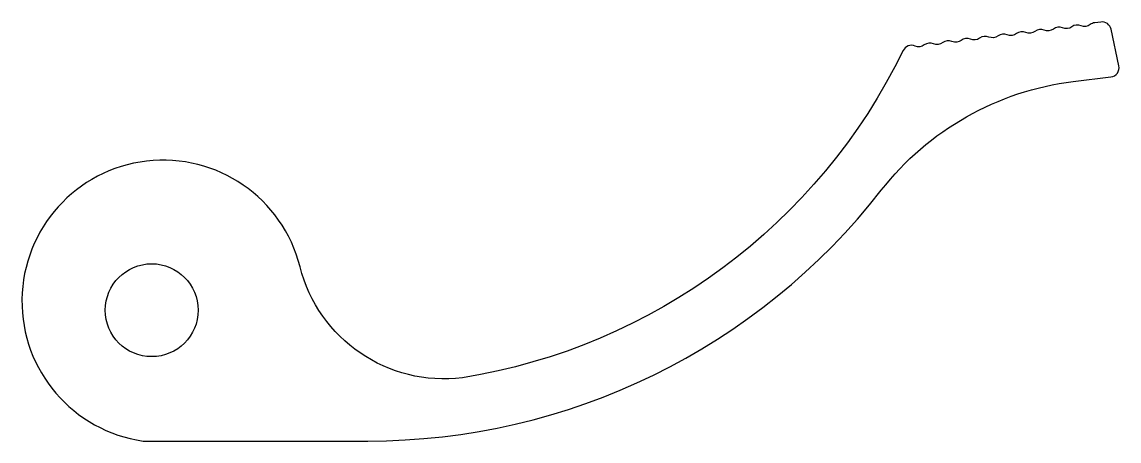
# Model space of a CAD drawing. Extents: x 128.8 to 187.9, y 204.5 to 227.
import ezdxf

# ---------------------------------------------------------------- set-up
doc = ezdxf.new("R2010")
doc.units = 0
doc.header["$LTSCALE"] = 15
doc.layers.get('0').update_dxf_attribs({"linetype": 'CONTINUOUS'})

msp = doc.modelspace()

# ---------------------------------------------------------------- linework, layer by layer
at = {"color": 0, "linetype": 'BYBLOCK', "ltscale": 0.05}
msp.add_lwpolyline([(179.383, 226.025, -0.267949), (178.887, 225.964, 0.267949), (178.39, 225.904, -0.267949), (177.894, 225.843, 0.267949), (177.398, 225.782, -0.267949), (176.901, 225.721, 0.399192), (176.257, 225.479, -0.24413), (152.545, 207.865, -0.378625), (143.795, 213.842, 1.874045), (135.349, 204.455), (147.438, 204.455, 0.23115), (175.082, 217.956, -0.199191), (185.417, 223.811), (187.441, 224.06, 0.440273), (187.869, 224.66), (187.449, 226.624, 0.388625), (186.9, 227.016), (186.571, 226.975, 0.131652), (186.331, 226.879, -0.267949), (185.834, 226.818, 0.267949), (185.338, 226.757, -0.267949), (184.842, 226.696, 0.267949), (184.346, 226.635, -0.267949), (183.849, 226.574, 0.267949), (183.353, 226.513, -0.267949), (182.857, 226.452, 0.267949), (182.36, 226.391, -0.267949), (181.864, 226.33, 0.267949), (181.368, 226.269, -0.267949), (180.872, 226.208, 0.267949), (180.375, 226.147, -0.267949), (179.879, 226.086, 0.267949)], format="xyb", close=True, dxfattribs=at)
msp.add_circle((135.811, 211.501), 2.5, dxfattribs=at)

doc.saveas('drawing.dxf')
